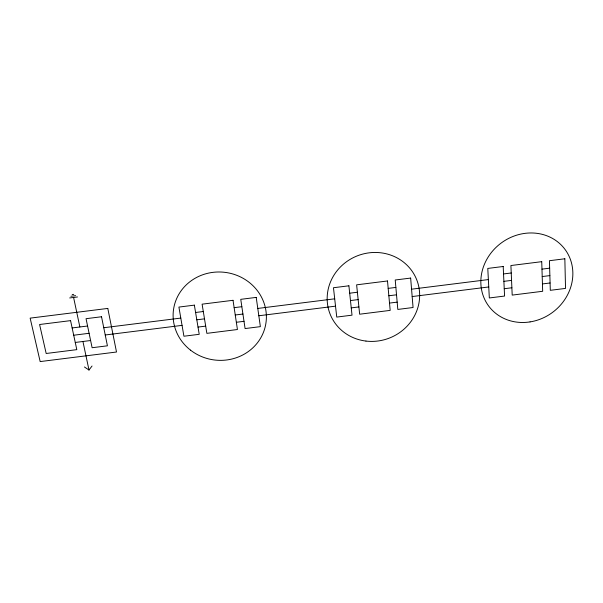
<?xml version="1.0" encoding="UTF-8"?>
<svg xmlns="http://www.w3.org/2000/svg" width="603" height="603" viewBox="0 0 603 603"><rect width="100%" height="100%" fill="white"/><g stroke="black" fill="none" stroke-linecap="round" stroke-linejoin="round"><path stroke-width="0.9" d="M84.435 366.978L88.988 370.031L92.04 366.021M72.141 327.949L87.578 326.012M195.591 312.49L203.301 311.525M234.137 307.666L241.848 306.701M349.687 293.201L357.391 292.244M388.174 288.385L395.87 287.42M503.543 273.943L511.231 272.986M541.969 269.134L549.657 268.177M103.754 327.731L180.802 318.083M257.783 308.442L334.703 298.817M411.563 289.191L488.362 279.581M73.702 335.223L89.101 333.293M196.804 319.809L204.5 318.844M235.245 314.992L242.934 314.035M350.471 300.565L358.144 299.608M388.845 295.764L396.518 294.799M503.889 281.352L511.555 280.395M542.21 276.558L549.868 275.601M105.231 334.989L182.053 325.371M258.823 315.761L335.524 306.151M412.166 296.555L488.754 286.96M75.262 342.451L90.616 340.529M198.018 327.075L205.683 326.117M236.346 322.281L244.011 321.316M351.248 307.884L358.898 306.927M389.515 303.09L397.166 302.133M504.236 288.724L511.879 287.767M542.444 283.938L550.079 282.98M72.179 294.566L73.747 294.37M70.935 296.254L75.624 295.666M69.692 297.942L77.501 296.97M73.596 297.46L79.86 326.977M82.935 341.494L88.988 370.031M107.801 308.419L30.15 318.135L40.167 361.581L116.507 352.016L107.801 308.419M70.566 320.63L39.587 324.504L46.182 353.486L76.807 349.65L70.566 320.63M101.53 316.756L86.048 318.693L92.116 347.727L107.424 345.813L101.53 316.756M194.37 305.141L178.903 307.078L183.923 336.225L199.216 334.311L194.37 305.141M233.029 300.302L202.103 304.168L206.867 333.353L237.439 329.524L233.029 300.302M256.215 297.4L240.755 299.337L245.082 328.56L260.368 326.645L256.215 297.4M348.903 285.799L333.467 287.737L336.745 317.08L352.016 315.165L348.903 285.799M387.503 280.968L356.629 284.835L359.652 314.208L390.179 310.387L387.503 280.968M410.651 278.073L395.221 280.003L397.807 309.429L413.07 307.515L410.651 278.073M503.196 266.496L487.782 268.425L489.327 297.965L504.575 296.05L503.196 266.496M541.735 261.672L510.907 265.531L512.196 295.101L542.677 291.279L541.735 261.672M564.845 258.777L549.439 260.707L550.298 290.322L565.531 288.415L564.845 258.777M190.518 350.139A46.702 44.132 8.7 0 0 265.84 323.683A46.702 44.132 8.7 0 0 202.879 274.712A46.702 44.132 8.7 0 0 190.518 350.139M365.961 341.072A46.589 44.132 -21.9 0 0 416.673 279.649A46.589 44.132 -21.9 0 0 337.605 270.091A46.589 44.132 -21.9 0 0 365.961 341.072M530.045 321.904A47.531 43.152 -36.7 0 0 564.996 249.378A47.531 43.152 -36.7 0 0 485.49 261.898A47.531 43.152 -36.7 0 0 530.045 321.904"/></g></svg>
